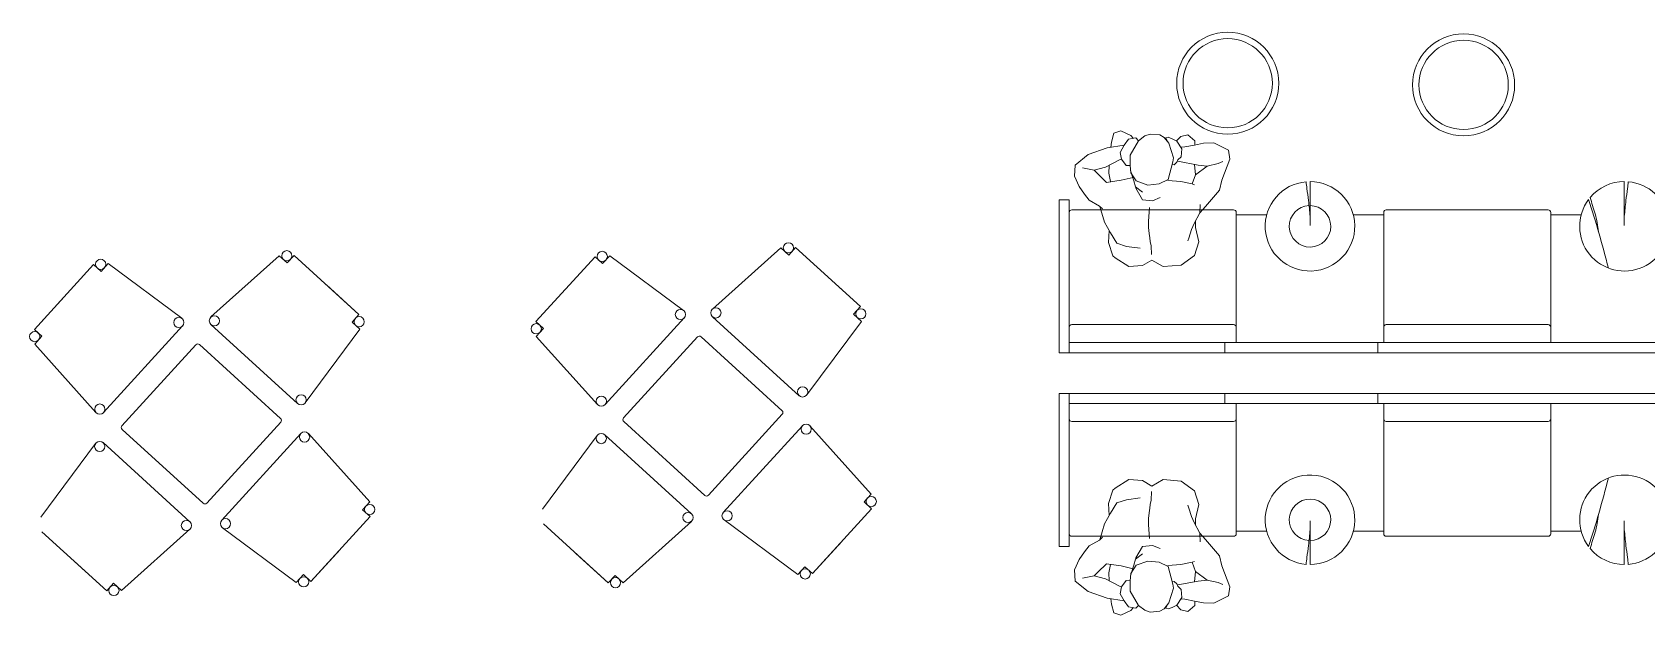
# Model space of a CAD drawing. Header units: centimetres. Extents: x -20963 to 233486, y -95276 to 159172.
# Drawn here: x 105426 to 106059, y 31891 to 32124 of the extents above; entities that cross this region are included whole.
import ezdxf

# ---------------------------------------------------------------- set-up
doc = ezdxf.new("R2010")
doc.units = ezdxf.units.CM
doc.header["$LTSCALE"] = 10
doc.header["$MEASUREMENT"] = 0
for name, color, linetype, lineweight in [('ARK_AHŞAP', 45, 'Continuous', 15), ('ARK_METAL', 252, 'Continuous', 15), ('TEFRIS', 251, 'Continuous', 9)]:
    doc.layers.add(name, color=color, linetype=linetype, lineweight=lineweight)

# ---------------------------------------------------------------- blocks, each defined once
blk = doc.blocks.new('insanplanoturan2')
for p, q in [((-4.35, 28), (-8.09, 30.21)), ((-1.54, 25.72), (-5.35, 20.45)), ((-3.59, 26.87), (-4.35, 28)), ((1.11, 27.39), (-1.54, 25.72)), ((3.27, 27.84), (1.11, 27.39)), ((7, 27.12), (3.27, 27.84)), ((8.63, 26), (7, 27.12)), ((10.14, 23.59), (8.63, 26)), ((10.17, 25.88), (9.26, 25.73)), ((9.26, 25.73), (9.56, 24.52)), ((11.6, 25.19), (10.17, 25.88)), ((13.24, 24.16), (15.05, 25.76)), ((15.05, 25.76), (17.91, 26.13)), ((17.91, 26.13), (20.4, 23.48)), ((-5.35, 20.45), (-5.85, 16.43)), ((11.39, 17.65), (10.14, 23.59)), ((13.37, 24.07), (11.6, 25.19)), ((14.98, 20.87), (13.37, 24.07)), ((14.48, 17.79), (14.98, 20.87)), ((16.27, 21.48), (14.74, 21.5)), ((14.98, 20.87), (14.98, 20.87)), ((20.07, 21.81), (16.27, 21.48)), ((23.66, 22.17), (20.07, 21.81)), ((20.4, 23.48), (20.2, 21.81)), ((27.76, 21.89), (23.66, 22.17)), ((33.11, 18.44), (27.76, 21.89)), ((-27.28, 18.74), (-27.93, 14.41)), ((-27.93, 14.41), (-26.55, 10.2)), ((-27.28, 18.74), (-27.28, 18.74)), ((-19.98, 15.91), (-24.48, 17.29)), ((-18.79, 14.34), (-19.98, 15.91)), ((-15.71, 10.73), (-18.79, 14.34)), ((-14.03, 17.26), (-14.37, 14.2)), ((-14.37, 14.2), (-14.05, 10.87)), ((-5.85, 16.43), (-5.83, 13.53)), ((-5.85, 14.49), (-5.54, 12.71)), ((-5.83, 13.53), (-4.08, 10.14)), ((-5.54, 12.71), (-4.92, 10.26)), ((8.41, 9.37), (10.99, 16.09)), ((11.39, 14.95), (10.64, 15.16)), ((10.99, 16.09), (11.39, 17.65)), ((11.39, 14.95), (12.59, 15.84)), ((12.59, 15.84), (12.97, 16.66)), ((12.94, 16.13), (20.72, 13.88)), ((12.97, 16.66), (14.48, 17.79)), ((19.31, 14.28), (19.29, 10.2)), ((19.29, 10.2), (24.16, 13.11)), ((20.72, 13.88), (24.16, 13.11)), ((24.16, 13.11), (28.65, 13.7)), ((28.65, 13.7), (30.45, 14.23)), ((29.4, 7.03), (33.27, 14.87)), ((33.27, 14.87), (33.11, 18.44)), ((-26.55, 10.2), (-24.71, 6.99)), ((-24.71, 6.99), (-23.11, 4.46)), ((-15.71, 10.73), (-9.91, 10.95)), ((-9.91, 10.95), (-5.08, 11.6)), ((-4.92, 10.26), (-4.51, 7.82)), ((-4.51, 7.82), (-2.1, 5.49)), ((-4.51, 7.82), (-4.46, 7.27)), ((-4.46, 7.27), (-2.36, 2.53)), ((-4.08, 10.14), (0.35, 8.04)), ((0.35, 8.04), (4.73, 8.08)), ((4.73, 8.08), (8.41, 9.37)), ((8.28, 9.05), (13.28, 8.1)), ((13.28, 8.1), (17.61, 6.77)), ((17.61, 6.77), (19.29, 10.2)), ((17.61, 6.77), (18.58, 6.35)), ((28.03, 3.22), (29.4, 7.03)), ((-23.11, 4.46), (-19.37, 1.75)), ((-19.37, 1.75), (-18.3, 0.57)), ((-19.26, 1.62), (-18.03, -4.75)), ((-2.36, 2.53), (1.56, 1.75)), ((1.56, 1.75), (4.62, 2.65)), ((22.01, -2.61), (28.03, 3.22)), ((-18.03, -4.75), (-16.17, -9.13)), ((-0.81, -6.09), (-1.17, -8.58)), ((0.13, -0.8), (-0.81, -6.09)), ((19.46, -4.88), (16.82, -8.79)), ((20, -1.56), (19.46, -4.88)), ((19.46, -4.88), (22.01, -2.61)), ((-16.62, -8.22), (-17.35, -12.82)), ((-16.17, -9.13), (-14.03, -13.42)), ((-1.17, -8.58), (-1.05, -10.85)), ((-1.05, -10.85), (-1.05, -12.66)), ((15.63, -11.06), (14.16, -14.24)), ((16.82, -8.79), (15.63, -11.06)), ((17.24, -10.34), (17.46, -7.85)), ((17.93, -16.07), (17.24, -10.34)), ((-17.35, -12.82), (-16.11, -18.21)), ((-16.11, -18.21), (-15.32, -19.11)), ((-14.03, -13.42), (-10.4, -15.06)), ((-10.4, -15.06), (-5.21, -16.27)), ((-1.05, -12.66), (-1.01, -14.11)), ((-1.01, -14.11), (-0.73, -15.8)), ((-0.73, -15.8), (-0.99, -19.23)), ((14.16, -14.24), (13.76, -15.31)), ((15.74, -21.26), (17.93, -16.07)), ((-15.32, -19.11), (-10.35, -22.99)), ((-10.35, -22.99), (-5, -23.15)), ((-5, -23.15), (-1.15, -21.36)), ((-1.15, -21.36), (3.07, -24.4)), ((3.07, -24.4), (10.13, -24.5)), ((10.13, -24.5), (15.74, -21.26))]:
    blk.add_line(p, q)
for points in [[(-8.09, 30.21), (-10.88, 29.66), (-12.15, 26.27), (-12.64, 24.24)], [(-1.54, 25.72), (-2.54, 26.97), (-5.37, 26.69), (-7.35, 24.57), (-9.19, 21.89), (-8.9, 19.21), (-7.35, 16.52), (-5.85, 16.43)], [(-27.28, 18.74), (-21.76, 22.31), (-14.13, 24.15), (-7.35, 24.57)], [(-19.98, 15.91), (-15.55, 16.66), (-9.47, 19.07), (-8.9, 19.21)]]:
    blk.add_lwpolyline(points)
blk = doc.blocks.new('xccxc')
at = {"rotation": 180}
blk.add_blockref('insanplanoturan2', (220488.91, -31825.14), dxfattribs=at)

msp = doc.modelspace()

# ---------------------------------------------------------------- linework, layer by layer
at = {"layer": 'ARK_AHŞAP'}
for centre in [(105532.08, 31908.37, 0), (105654.31, 31908.03, 0), (105457.69, 31904.95, 0)]:
    msp.add_circle(centre, 2, dxfattribs=at)
at = {"layer": 'ARK_METAL'}
for p, q in [((105926.6, 32048.17, 0), (105926.6, 32065.35, 0)), ((106049.76, 32048.17, 0), (106049.76, 32065.35, 0)), ((105828.18, 32058.24, 0), (105828.18, 31998.24, 0)), ((105832.18, 32058.24, 0), (105828.18, 32058.24, 0)), ((105832.18, 32058.24, 0), (105832.18, 31998.24, 0)), ((105833.18, 32054.24, 0), (105896.63, 32054.24, 0)), ((106019.91, 32054.24, 0), (105956.46, 32054.24, 0)), ((105832.18, 32002.24, 0), (105832.18, 32053.24, 0)), ((105832.18, 32052.24, 0), (105832.18, 32002.24, 0)), ((105897.63, 32007.24, 0), (105897.63, 32053.24, 0)), ((105909.56, 32052.24, 0), (105897.63, 32052.24, 0)), ((105955.46, 32052.24, 0), (105943.53, 32052.24, 0)), ((105955.46, 32007.24, 0), (105955.46, 32053.24, 0)), ((106020.91, 32002.24, 0), (106020.91, 32053.24, 0)), ((106020.91, 32052.24, 0), (106032.84, 32052.24, 0)), ((105522.51, 32036.27, 0), (105495.73, 32012.24, 0)), ((105525.61, 32033.44, 0), (105522.51, 32036.27, 0)), ((105528.31, 32036.4, 0), (105525.61, 32033.44, 0)), ((105528.31, 32036.4, 0), (105553.72, 32013.22, 0)), ((105646.3, 32035.86, 0), (105623.12, 32010.44, 0)), ((105646.3, 32035.86, 0), (105649.25, 32033.16, 0)), ((105649.25, 32033.16, 0), (105652.08, 32036.27, 0)), ((105652.08, 32036.27, 0), (105680.95, 32014.8, 0)), ((105719.12, 32039.35, 0), (105692.35, 32015.32, 0)), ((105722.23, 32036.52, 0), (105719.12, 32039.35, 0)), ((105724.92, 32039.48, 0), (105722.23, 32036.52, 0)), ((105724.92, 32039.48, 0), (105750.34, 32016.3, 0)), ((105449.68, 32032.77, 0), (105426.5, 32007.36, 0)), ((105449.68, 32032.77, 0), (105452.63, 32030.08, 0)), ((105452.63, 32030.08, 0), (105455.47, 32033.18, 0)), ((105455.47, 32033.18, 0), (105484.34, 32011.71, 0)), ((105541.02, 32024.81, 0), (105553.72, 32013.22, 0)), ((105634.71, 32023.15, 0), (105623.12, 32010.44, 0)), ((105737.63, 32027.89, 0), (105750.34, 32016.3, 0)), ((105438.09, 32020.07, 0), (105426.5, 32007.36, 0)), ((105750.34, 32016.3, 0), (105747.64, 32013.35, 0)), ((105553.72, 32013.22, 0), (105551.03, 32010.26, 0)), ((105551.03, 32010.26, 0), (105554.13, 32007.43, 0)), ((105623.12, 32010.44, 0), (105626.07, 32007.75, 0)), ((105650.24, 31977.85, 0), (105681.24, 32011.84, 0)), ((105726.33, 31981.36, 0), (105692.34, 32012.35, 0)), ((105750.75, 32010.51, 0), (105729.28, 31981.64, 0)), ((105747.64, 32013.35, 0), (105750.75, 32010.51, 0)), ((105426.5, 32007.36, 0), (105429.46, 32004.66, 0)), ((105429.46, 32004.66, 0), (105426.63, 32001.56, 0)), ((105453.63, 31974.77, 0), (105484.62, 32008.76, 0)), ((105529.71, 31978.28, 0), (105495.72, 32009.27, 0)), ((105554.13, 32007.43, 0), (105532.66, 31978.56, 0)), ((105626.07, 32007.75, 0), (105623.24, 32004.64, 0)), ((105623.24, 32004.64, 0), (105647.28, 31977.87, 0)), ((105832.18, 32008.24, 0), (105832.18, 32002.24, 0)), ((105896.63, 32009.24, 0), (105833.18, 32009.24, 0)), ((105897.63, 32002.24, 0), (105897.63, 32008.24, 0)), ((105955.46, 32002.24, 0), (105955.46, 32008.24, 0)), ((105956.46, 32009.24, 0), (106019.91, 32009.24, 0)), ((106020.91, 32008.24, 0), (106020.91, 32002.24, 0)), ((105426.63, 32001.56, 0), (105450.66, 31974.78, 0)), ((105968.18, 31998.24, 0), (105828.18, 31998.24, 0)), ((105832.18, 32002.24, 0), (106148.18, 32002.24, 0)), ((105832.18, 32002.24, 0), (105897.63, 32002.24, 0)), ((105893.18, 31998.24, 0), (105893.18, 32002.24, 0)), ((105953.18, 31998.24, 0), (105953.18, 32002.24, 0)), ((106148.18, 31998.24, 0), (105953.18, 31998.24, 0)), ((106020.91, 32002.24, 0), (105955.46, 32002.24, 0)), ((105968.18, 31982.24, 0), (105828.18, 31982.24, 0)), ((105828.18, 31922.24, 0), (105828.18, 31982.24, 0)), ((105832.18, 31922.24, 0), (105832.18, 31982.24, 0)), ((105832.18, 31978.24, 0), (106148.18, 31978.24, 0)), ((105832.18, 31928.24, 0), (105832.18, 31978.24, 0)), ((105832.18, 31978.24, 0), (105832.18, 31927.24, 0)), ((105832.18, 31972.24, 0), (105832.18, 31978.24, 0)), ((105832.18, 31978.24, 0), (105897.63, 31978.24, 0)), ((105893.18, 31982.24, 0), (105893.18, 31978.24, 0)), ((105897.63, 31978.24, 0), (105897.63, 31972.24, 0)), ((106148.18, 31982.24, 0), (105953.18, 31982.24, 0)), ((105953.18, 31982.24, 0), (105953.18, 31978.24, 0)), ((105955.46, 31978.24, 0), (105955.46, 31972.24, 0)), ((106020.91, 31978.24, 0), (105955.46, 31978.24, 0)), ((106020.91, 31978.24, 0), (106020.91, 31927.24, 0)), ((106020.91, 31972.24, 0), (106020.91, 31978.24, 0)), ((105897.63, 31973.24, 0), (105897.63, 31927.24, 0)), ((105955.46, 31973.24, 0), (105955.46, 31927.24, 0)), ((105499.96, 31932.52, 0), (105530.95, 31966.51, 0)), ((105557.96, 31939.72, 0), (105533.92, 31966.5, 0)), ((105625.66, 31936.87, 0), (105647.13, 31965.74, 0)), ((105684.07, 31935.03, 0), (105650.08, 31966.02, 0)), ((105696.58, 31935.6, 0), (105727.57, 31969.59, 0)), ((105754.57, 31942.8, 0), (105730.54, 31969.58, 0)), ((105896.63, 31971.24, 0), (105833.18, 31971.24, 0)), ((105956.46, 31971.24, 0), (106019.91, 31971.24, 0)), ((105429.04, 31933.78, 0), (105450.51, 31962.65, 0)), ((105487.46, 31931.94, 0), (105453.47, 31962.94, 0)), ((105751.74, 31939.7, 0), (105754.57, 31942.8, 0)), ((105558.08, 31933.92, 0), (105534.9, 31908.5, 0)), ((105555.12, 31936.61, 0), (105557.96, 31939.72, 0)), ((105558.08, 31933.92, 0), (105555.12, 31936.61, 0)), ((105754.7, 31937, 0), (105731.52, 31911.59, 0)), ((105754.7, 31937, 0), (105751.74, 31939.7, 0)), ((105429.45, 31927.99, 0), (105454.87, 31904.82, 0)), ((105460.67, 31904.94, 0), (105487.44, 31928.98, 0)), ((105529.11, 31908.09, 0), (105500.24, 31929.57, 0)), ((105626.07, 31931.08, 0), (105651.49, 31907.9, 0)), ((105657.29, 31908.02, 0), (105684.06, 31932.06, 0)), ((105725.73, 31911.18, 0), (105696.86, 31932.65, 0)), ((105909.56, 31928.24, 0), (105897.63, 31928.24, 0)), ((105926.6, 31932.32, 0), (105926.6, 31915.14, 0)), ((105955.46, 31928.24, 0), (105943.53, 31928.24, 0)), ((106020.91, 31928.24, 0), (106032.84, 31928.24, 0)), ((106049.76, 31932.32, 0), (106049.76, 31915.14, 0)), ((105546.49, 31921.21, 0), (105534.9, 31908.5, 0)), ((105743.11, 31924.29, 0), (105731.52, 31911.59, 0)), ((105832.18, 31922.24, 0), (105828.18, 31922.24, 0)), ((105833.18, 31926.24, 0), (105896.63, 31926.24, 0)), ((106019.91, 31926.24, 0), (105956.46, 31926.24, 0)), ((105442.16, 31916.41, 0), (105454.87, 31904.82, 0)), ((105638.78, 31919.49, 0), (105651.49, 31907.9, 0)), ((105531.95, 31911.2, 0), (105529.11, 31908.09, 0)), ((105534.9, 31908.5, 0), (105531.95, 31911.2, 0)), ((105651.49, 31907.9, 0), (105654.18, 31910.86, 0)), ((105654.18, 31910.86, 0), (105657.29, 31908.02, 0)), ((105728.56, 31914.28, 0), (105725.73, 31911.18, 0)), ((105731.52, 31911.59, 0), (105728.56, 31914.28, 0)), ((105454.87, 31904.82, 0), (105457.56, 31907.77, 0)), ((105457.56, 31907.77, 0), (105460.67, 31904.94, 0))]:
    msp.add_line(p, q, dxfattribs=at)
for points in [[(105657.46, 31972.63), (105686.43, 32004.4, -0.414214), (105687.85, 32004.47), (105719.62, 31975.49, -0.414214), (105719.68, 31974.08), (105690.71, 31942.31, -0.414214), (105689.3, 31942.24), (105657.53, 31971.22, -0.414214)], [(105460.84, 31969.55), (105489.82, 32001.32, -0.414214), (105491.23, 32001.38), (105523, 31972.41, -0.414214), (105523.07, 31971), (105494.09, 31939.22, -0.414214), (105492.68, 31939.16), (105460.91, 31968.13, -0.414214)]]:
    msp.add_lwpolyline(points, format="xyb", close=True, dxfattribs=at)
for centre in [(105722.1, 32039.35, 0), (105525.48, 32036.27, 0), (105649.12, 32035.99, 0), (105452.5, 32032.9, 0), (105483.14, 32010.11, 0), (105497.07, 32010.75, 0), (105553.85, 32010.39, 0), (105679.76, 32013.19, 0), (105693.68, 32013.83, 0), (105750.47, 32013.48, 0), (105426.63, 32004.53, 0), (105623.25, 32007.62, 0), (105727.67, 31982.84, 0), (105452.15, 31976.12, 0), (105531.06, 31979.75, 0), (105648.76, 31979.2, 0), (105532.43, 31965.16, 0), (105648.74, 31964.54, 0), (105729.05, 31968.24, 0), (105452.12, 31961.46, 0), (105754.57, 31939.83, 0), (105557.95, 31936.74, 0), (105682.73, 31933.55, 0), (105698.05, 31934.25, 0), (105486.11, 31930.46, 0), (105501.44, 31931.17, 0), (105728.69, 31911.46, 0)]:
    msp.add_circle(centre, 2, dxfattribs=at)
for centre, radius, start, end in [((105926.55, 32047.8, 0), 17.55, 94.91962, 89.80887), ((106049.82, 32047.8, 0), 17.55, 143.21504, 85.08038), ((106049.82, 32047.8, 0), 17.55, 90.19113, 139.85513), ((105833.18, 32053.24, 0), 1, 90, 180), ((105896.63, 32053.24, 0), 1, 0, 90), ((105926.55, 32047.8, 0), 8.13, 92.46753, 89.58721), ((105956.46, 32053.24, 0), 1, 90, 180), ((106019.91, 32053.24, 0), 1, 0, 90), ((105833.18, 32008.24, 0), 1, 90, 180), ((105896.63, 32008.24, 0), 1, 0, 90), ((105956.46, 32008.24, 0), 1, 90, 180), ((106019.91, 32008.24, 0), 1, 0, 90), ((105833.18, 31972.24, 0), 1, 180, 270), ((105896.63, 31972.24, 0), 1, 270, 0), ((105956.46, 31972.24, 0), 1, 180, 270), ((106019.91, 31972.24, 0), 1, 270, 0), ((105926.55, 31932.69, 0), 17.55, 270.19113, 265.08038), ((106049.82, 31932.69, 0), 17.55, 274.91962, 216.78496), ((105926.55, 31932.69, 0), 8.13, 270.41279, 267.53247), ((105833.18, 31927.24, 0), 1, 180, 270), ((105896.63, 31927.24, 0), 1, 270, 0), ((105956.46, 31927.24, 0), 1, 180, 270), ((106019.91, 31927.24, 0), 1, 270, 0), ((106049.82, 31932.69, 0), 17.55, 220.14487, 269.80887)]:
    msp.add_arc(centre, radius, start, end, dxfattribs=at)
for points in [[(105925.04, 32065.29, 0), (105925.34, 32062.63, 0), (105925.97, 32057.91, 0), (105926.6, 32051.61, 0)], [(106051.33, 32065.29, 0), (106051.02, 32062.63, 0), (106050.4, 32057.91, 0), (106049.76, 32051.61, 0)], [(105925.04, 31915.2, 0), (105925.34, 31917.86, 0), (105925.97, 31922.57, 0), (105926.6, 31928.88, 0)], [(106051.33, 31915.2, 0), (106051.02, 31917.86, 0), (106050.4, 31922.57, 0), (106049.76, 31928.88, 0)]]:
    msp.add_spline(points, degree=3, dxfattribs=at)
for points, knots in [([(106043.56, 32031.4, 0), (106042.33, 32036.04, 0), (106039.94, 32045.07, 0), (106037.16, 32053.99, 0), (106035.76, 32058.31, 0)], [0, 0, 0, 0, 14.388208, 28.020414, 28.020414, 28.020414, 28.020414]), ([(106039.67, 32045.65, 0), (106039.31, 32048.01, 0), (106038.64, 32052.58, 0), (106036.93, 32056.97, 0), (106036.4, 32059.12, 0)], [0, 0, 0, 0, 7.182445, 13.848281, 13.848281, 13.848281, 13.848281]), ([(106043.56, 31949.09, 0), (106042.33, 31944.45, 0), (106039.94, 31935.42, 0), (106037.16, 31926.5, 0), (106035.76, 31922.18, 0)], [0, 0, 0, 0, 14.388208, 28.020414, 28.020414, 28.020414, 28.020414]), ([(106039.67, 31934.84, 0), (106039.31, 31932.47, 0), (106038.64, 31927.91, 0), (106036.93, 31923.52, 0), (106036.4, 31921.37, 0)], [0, 0, 0, 0, 7.182445, 13.848281, 13.848281, 13.848281, 13.848281])]:
    msp.add_open_spline(points, degree=3, knots=knots, dxfattribs=at)
at = {"layer": 'TEFRIS', "linetype": 'ByBlock'}
for centre, radius in [((105894.29, 32103.91), 20), ((105894.29, 32103.91), 17.5), ((105986.77, 32103.26), 20), ((105986.77, 32103.26), 17.5)]:
    msp.add_circle(centre, radius, dxfattribs=at)

# ---------------------------------------------------------------- block references
at = {"layer": 'ARK_METAL', "rotation": 185.7784917067997}
msp.add_blockref('xccxc', (328436.24, 22591.97, 0), dxfattribs=at)
at = {"layer": 'ARK_METAL', "xscale": -1, "rotation": 354.2215082932003}
msp.add_blockref('xccxc', (328436.24, 41388.52, 0), dxfattribs=at)

doc.saveas('drawing.dxf')
